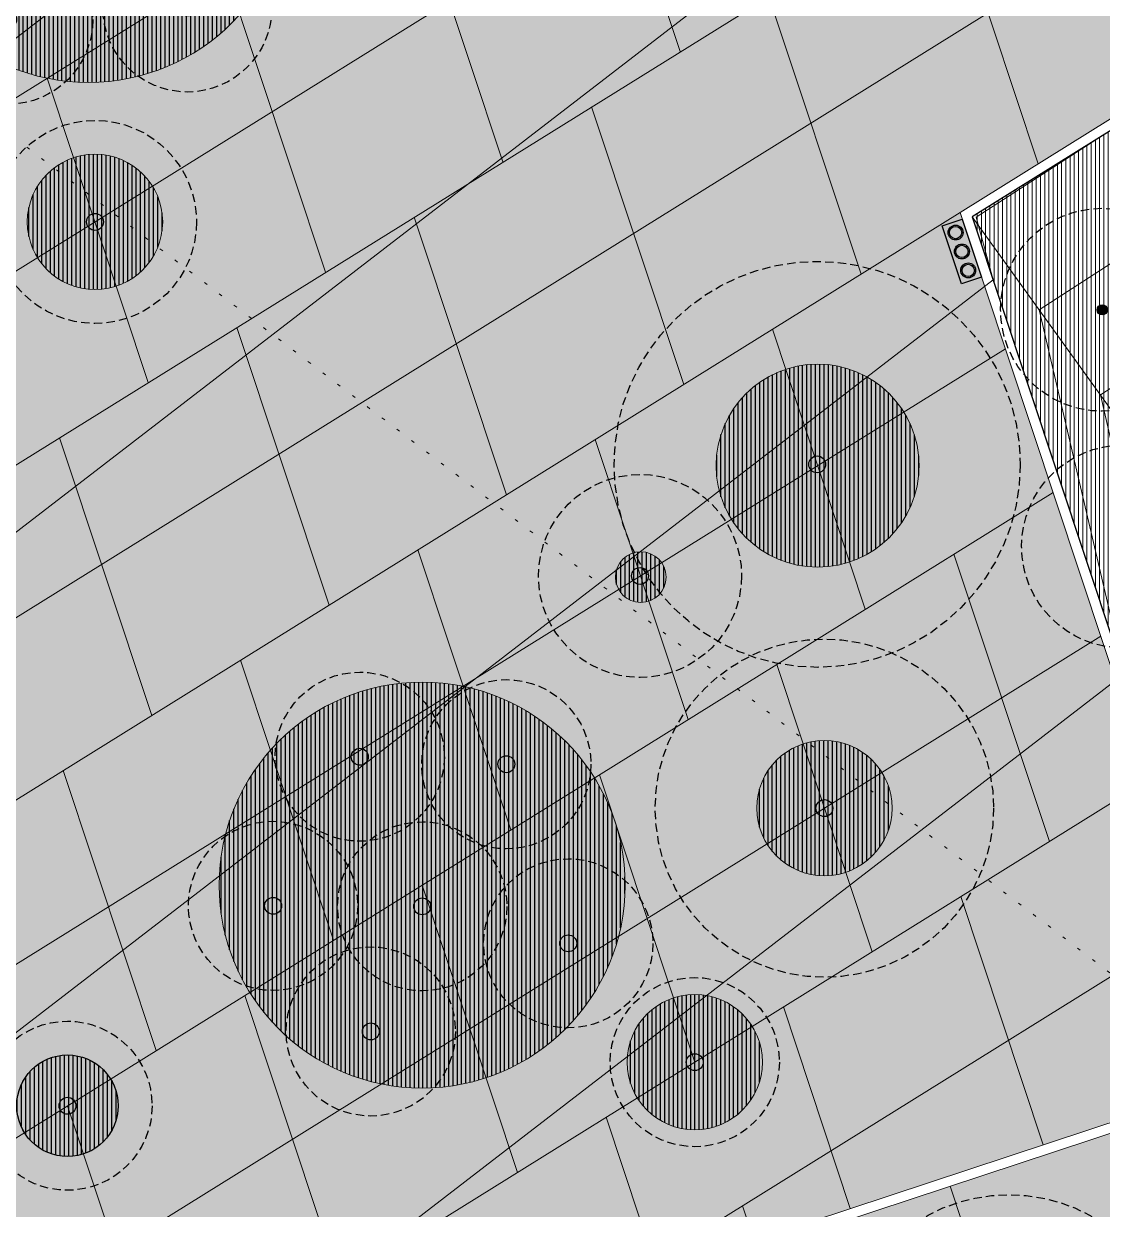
# Model space of a CAD drawing. Header units: metres. Extents: x 678805 to 1359287, y 2747329 to 5497370.
# Drawn here: x 679790.96 to 679822.84, y 2748635.94 to 2748670.99 of the extents above; entities that cross this region are included whole.
import ezdxf
from ezdxf.enums import TextEntityAlignment as Align

# ---------------------------------------------------------------- set-up
doc = ezdxf.new("R2010")
doc.units = ezdxf.units.M
doc.linetypes.add('XREF_MON_GENERAL_LAYOUT$0$ACAD_ISO07W100', pattern=[3, 0, -3])
doc.linetypes.add('XREF_MON_SFT_TREES$0$HIDDEN', pattern=[0.375, 0.25, -0.125])
for name, color, linetype in [('00_XREF_MON_HSC_PAVEMENT', 7, 'Continuous'), ('00_XREF_TWQ_BUILDINGS', 7, 'Continuous'), ('00_XREF_TWQ_SFT_TREES', 7, 'Continuous'), ('XREF_MON_GENERAL_LAYOUT$0$02-L-Edge Line Step -10cm', 6, 'Continuous'), ('XREF_MON_GENERAL_LAYOUT$0$02-L-Plan Change', 8, 'Continuous'), ('XREF_MON_HSC_FURNITURE$0$02-L-litter bin', 8, 'Continuous'), ('XREF_MON_HSC_PAVEMENT$0$02-L-Tree Pit_line', 252, 'Continuous'), ('XREF_MON_HSC_PAVEMENT$0$03-TR-Tree Pit_Green', 74, 'Continuous'), ('XREF_MON_SFT_TREES$0$SL_TREE_CANOPY', 251, 'XREF_MON_SFT_TREES$0$HIDDEN'), ('XREF_MON_SFT_TREES$0$SL_TREE_TRUNK', 251, 'Continuous')]:
    doc.layers.add(name, color=color, linetype=linetype)
for name, color, linetype, true_color in [('02-L-Waterfeatures 01', 7, 'Continuous', 0x4da6ff), ('XREF_MON_HSC_PAVEMENT$0$03-TR-Tree Pit_White', 7, 'Continuous', 0xfcfcfc), ('XREF_MON_SFT_TREES$0$SL_TREE_ACACIA_ETBAICA', 7, 'Continuous', 0x405700), ('XREF_MON_SFT_TREES$0$SL_TREE_ALBIZIA_LEBBECK', 7, 'Continuous', 0xa3a300), ('XREF_MON_SFT_TREES$0$SL_TREE_BOMBAX_CEIBA', 7, 'Continuous', 0x8f2400), ('XREF_MON_SFT_TREES$0$SL_TREE_FICUS_RELIGIOSA', 7, 'Continuous', 0x405700), ('XREF_MON_SFT_TREES$0$SL_TREE_MELIA_AZEDARACH', 7, 'Continuous', 0xfcb0fa), ('XREF_MON_SFT_TREES$0$SL_TREE_PARKINSONIA_ACUELATA', 2, 'Continuous', 0xffff00)]:
    doc.layers.add(name, color=color, linetype=linetype, true_color=true_color)
for name, color, linetype, lineweight in [('XREF_MON_GENERAL_LAYOUT$0$02-L-Level Curves 0.25-0.75m', 33, 'Continuous', 5), ('XREF_MON_GENERAL_LAYOUT$0$02-L-Level Curves 0.50m', 33, 'Continuous', 5), ('XREF_MON_GENERAL_LAYOUT$0$02-L-Level Curves 1m', 37, 'Continuous', 5), ('XREF_MON_GENERAL_LAYOUT$0$02-L-Material Change', 251, 'Continuous', 5), ('XREF_MON_GENERAL_LAYOUT$0$04-BK-Tree Pit', 6, 'Continuous', 5), ('XREF_MON_HSC_PAVEMENT$0$03-TR-Pavement_03_Lawn', 74, 'Continuous', 5), ('XREF_MON_HSC_PAVEMENT$0$04-BK-Tree Pit', 6, 'Continuous', 5)]:
    doc.layers.add(name, color=color, linetype=linetype, lineweight=lineweight)
doc.layers.add('XREF_MON_HSC_FURNITURE$0$00-AUX', color=2, linetype='Continuous', plot=False)
doc.layers.add('XREF_MON_HSC_PAVEMENT$0$02-L-Joints-Paviment_06_Concrete Slab in sittu', color=7, linetype='Continuous', lineweight=5, true_color=0x999999)
doc.layers.add('XREF_MON_HSC_PAVEMENT$0$03-TR-Pavement_06_Concrete Slab in situ', color=7, linetype='Continuous', lineweight=9, true_color=0xf7f7f7)
doc.layers.get('XREF_MON_SFT_TREES$0$SL_TREE_ACACIA_ETBAICA').off()
doc.layers.get('XREF_MON_SFT_TREES$0$SL_TREE_ALBIZIA_LEBBECK').off()
doc.layers.get('XREF_MON_SFT_TREES$0$SL_TREE_BOMBAX_CEIBA').off()
doc.layers.get('XREF_MON_SFT_TREES$0$SL_TREE_FICUS_RELIGIOSA').off()
doc.layers.get('XREF_MON_SFT_TREES$0$SL_TREE_MELIA_AZEDARACH').off()
doc.layers.get('XREF_MON_SFT_TREES$0$SL_TREE_PARKINSONIA_ACUELATA').off()
doc.styles.add('XREF_MON_GENERAL_LAYOUT$0$Standard', font='arial.ttf')

# ---------------------------------------------------------------- blocks, each defined once
blk = doc.blocks.new('XREF_MON_SFT_TREES$0$Acacia etbaica')
h = blk.add_hatch()
h.set_pattern_fill('ANSI31', color=256, scale=0.1)
edge = h.paths.add_edge_path()
edge.add_arc((0, 0), 3, 0, 360)
at = {"layer": 'XREF_MON_SFT_TREES$0$SL_TREE_TRUNK'}
h = blk.add_hatch(color=256, dxfattribs=at)
h.dxf.hatch_style = 1
edge = h.paths.add_edge_path()
edge.add_arc((0, 0), 0.15, 286.4511, 569.1271)
edge.add_arc((0, 0), 0.15, 209.1271, 286.4511)
at = {"layer": 'XREF_MON_SFT_TREES$0$SL_TREE_CANOPY'}
blk.add_circle((0, 0), 3, dxfattribs=at)
at = {"layer": 'XREF_MON_SFT_TREES$0$SL_TREE_TRUNK'}
blk.add_circle((0, 0), 0.15, dxfattribs=at)
blk.add_circle((0, 0), 0.15, dxfattribs=at)
blk = doc.blocks.new('XREF_MON_SFT_TREES$0$Bombax_ceiba')
h = blk.add_hatch()
h.set_pattern_fill('ANSI31', color=256, scale=0.1)
edge = h.paths.add_edge_path()
edge.add_arc((0, 0), 3, -25.4481, 334.5519)
at = {"layer": 'XREF_MON_SFT_TREES$0$SL_TREE_TRUNK'}
h = blk.add_hatch(color=256, dxfattribs=at)
h.dxf.hatch_style = 1
edge = h.paths.add_edge_path()
edge.add_arc((0, 0), 0.25, 0, 360)
at = {"layer": 'XREF_MON_SFT_TREES$0$SL_TREE_CANOPY', "linetype": 'XREF_MON_SFT_TREES$0$HIDDEN'}
blk.add_circle((0, 0), 3, dxfattribs=at)
at = {"layer": 'XREF_MON_SFT_TREES$0$SL_TREE_TRUNK'}
blk.add_circle((0, 0), 0.25, dxfattribs=at)
blk = doc.blocks.new('XREF_MON_SFT_TREES$0$Albizia_lebbeck')
h = blk.add_hatch()
h.set_pattern_fill('ANSI31', color=256, scale=0.1)
edge = h.paths.add_edge_path()
edge.add_arc((0, 0), 5, -25.4481, 334.5519)
at = {"layer": 'XREF_MON_SFT_TREES$0$SL_TREE_TRUNK'}
h = blk.add_hatch(color=256, dxfattribs=at)
h.dxf.hatch_style = 1
edge = h.paths.add_edge_path()
edge.add_arc((0, 0), 0.25, 0, 360)
at = {"layer": 'XREF_MON_SFT_TREES$0$SL_TREE_CANOPY', "linetype": 'XREF_MON_SFT_TREES$0$HIDDEN'}
blk.add_circle((0, 0), 5, dxfattribs=at)
at = {"layer": 'XREF_MON_SFT_TREES$0$SL_TREE_TRUNK'}
blk.add_circle((0, 0), 0.25, dxfattribs=at)
blk = doc.blocks.new('XREF_MON_SFT_TREES$0$Parkinsonia_acuelata')
h = blk.add_hatch()
h.set_pattern_fill('ANSI31', color=256, scale=0.1)
edge = h.paths.add_edge_path()
edge.add_arc((0, 0), 2.5, -25.4481, 334.5519)
at = {"layer": 'XREF_MON_SFT_TREES$0$SL_TREE_TRUNK'}
h = blk.add_hatch(color=256, dxfattribs=at)
h.dxf.hatch_style = 1
edge = h.paths.add_edge_path()
edge.add_arc((0, 0), 0.25, 0, 360)
at = {"layer": 'XREF_MON_SFT_TREES$0$SL_TREE_CANOPY', "linetype": 'XREF_MON_SFT_TREES$0$HIDDEN'}
blk.add_circle((0, 0), 2.5, dxfattribs=at)
at = {"layer": 'XREF_MON_SFT_TREES$0$SL_TREE_TRUNK'}
blk.add_circle((0, 0), 0.25, dxfattribs=at)
blk = doc.blocks.new('XREF_MON_SFT_TREES$0$Ficus_religiosa')
h = blk.add_hatch()
h.set_pattern_fill('ANSI31', color=256, scale=0.1)
edge = h.paths.add_edge_path()
edge.add_arc((0, 0), 6, -25.4481, 334.5519)
at = {"layer": 'XREF_MON_SFT_TREES$0$SL_TREE_TRUNK'}
h = blk.add_hatch(color=256, dxfattribs=at)
h.dxf.hatch_style = 1
edge = h.paths.add_edge_path()
edge.add_arc((0, 0), 0.25, 0, 360)
at = {"layer": 'XREF_MON_SFT_TREES$0$SL_TREE_CANOPY', "linetype": 'XREF_MON_SFT_TREES$0$HIDDEN'}
blk.add_circle((0, 0), 6, dxfattribs=at)
at = {"layer": 'XREF_MON_SFT_TREES$0$SL_TREE_TRUNK'}
blk.add_circle((0, 0), 0.25, dxfattribs=at)
blk = doc.blocks.new('XREF_MON_SFT_TREES$0$Melia_azedarach')
h = blk.add_hatch()
h.set_pattern_fill('ANSI31', color=256, scale=0.1)
edge = h.paths.add_edge_path()
edge.add_arc((0, 0), 2.5, -25.4481, 334.5519)
at = {"layer": 'XREF_MON_SFT_TREES$0$SL_TREE_TRUNK'}
h = blk.add_hatch(color=256, dxfattribs=at)
h.dxf.hatch_style = 1
edge = h.paths.add_edge_path()
edge.add_arc((0, 0), 0.25, 0, 360)
at = {"layer": 'XREF_MON_SFT_TREES$0$SL_TREE_CANOPY', "linetype": 'XREF_MON_SFT_TREES$0$HIDDEN'}
blk.add_circle((0, 0), 2.5, dxfattribs=at)
at = {"layer": 'XREF_MON_SFT_TREES$0$SL_TREE_TRUNK'}
blk.add_circle((0, 0), 0.25, dxfattribs=at)
blk = doc.blocks.new('XREF_MON_SFT_TREES$0$Melia_acedarach.B')
h = blk.add_hatch()
h.set_pattern_fill('ANSI31', color=256, scale=0.1, angle=25.45)
edge = h.paths.add_edge_path()
edge.add_arc((0, 0), 2.5, 0, 360)
at = {"layer": 'XREF_MON_SFT_TREES$0$SL_TREE_TRUNK'}
h = blk.add_hatch(color=256, dxfattribs=at)
h.dxf.hatch_style = 1
edge = h.paths.add_edge_path()
edge.add_arc((0, 0), 0.25, 0, 360)
at = {"layer": 'XREF_MON_SFT_TREES$0$SL_TREE_CANOPY', "linetype": 'XREF_MON_SFT_TREES$0$HIDDEN'}
blk.add_circle((0, 0), 2.5, dxfattribs=at)
at = {"layer": 'XREF_MON_SFT_TREES$0$SL_TREE_TRUNK'}
blk.add_circle((0, 0), 0.25, dxfattribs=at)
blk = doc.blocks.new('XREF_MON_SFT_TREES')
at = {"layer": 'XREF_MON_SFT_TREES$0$SL_TREE_ACACIA_ETBAICA', "rotation": 25.44812939262281}
blk.add_blockref('XREF_MON_SFT_TREES$0$Acacia etbaica', (679822.833, 2748662.531), dxfattribs=at)
at = {"layer": 'XREF_MON_SFT_TREES$0$SL_TREE_ALBIZIA_LEBBECK', "rotation": 25.44812939262281}
for p in [(679814.624, 2748647.801), (679820.075, 2748631.376)]:
    blk.add_blockref('XREF_MON_SFT_TREES$0$Albizia_lebbeck', p, dxfattribs=at)
at = {"layer": 'XREF_MON_SFT_TREES$0$SL_TREE_BOMBAX_CEIBA', "rotation": 25.44812939262281}
for p in [(679793.069, 2748665.128), (679823.454, 2748655.532), (679809.176, 2748654.663)]:
    blk.add_blockref('XREF_MON_SFT_TREES$0$Bombax_ceiba', p, dxfattribs=at)
at = {"layer": 'XREF_MON_SFT_TREES$0$SL_TREE_FICUS_RELIGIOSA', "rotation": 25.44812939262281}
blk.add_blockref('XREF_MON_SFT_TREES$0$Ficus_religiosa', (679814.412, 2748657.962), dxfattribs=at)
at = {"layer": 'XREF_MON_SFT_TREES$0$SL_TREE_MELIA_AZEDARACH', "rotation": 25.44812939262281}
blk.add_blockref('XREF_MON_SFT_TREES$0$Melia_azedarach', (679810.794, 2748640.293), dxfattribs=at)
at = {"layer": 'XREF_MON_SFT_TREES$0$SL_TREE_MELIA_AZEDARACH'}
blk.add_blockref('XREF_MON_SFT_TREES$0$Melia_acedarach.B', (679792.256, 2748639.004), dxfattribs=at)
at = {"layer": 'XREF_MON_SFT_TREES$0$SL_TREE_PARKINSONIA_ACUELATA', "rotation": 25.44812939262281}
for p in [(679795.799, 2748671.467), (679790.504, 2748671.108), (679800.893, 2748649.32), (679805.225, 2748649.098), (679798.332, 2748644.912), (679802.739, 2748644.897), (679807.054, 2748643.804), (679801.22, 2748641.2)]:
    blk.add_blockref('XREF_MON_SFT_TREES$0$Parkinsonia_acuelata', p, dxfattribs=at)
blk = doc.blocks.new('XREF_MON_HSC_PAVEMENT$0$Escocell 3m')
at = {"layer": 'XREF_MON_HSC_PAVEMENT$0$03-TR-Tree Pit_Green'}
h = blk.add_hatch(dxfattribs=at)
h.set_pattern_fill('ANSI31', color=256, scale=0.04, angle=19.0454)
h.set_pattern_definition([(64.04540243, (-1814188.4613, -2173892.2774), (-0.1141909246487, 0.055582665714), [])])
edge = h.paths.add_edge_path()
edge.add_arc((0, 0), 1.5, 0, 360)
at = {"layer": 'XREF_MON_HSC_PAVEMENT$0$03-TR-Tree Pit_White'}
h = blk.add_hatch(color=256, dxfattribs=at)
h.dxf.hatch_style = 1
edge = h.paths.add_edge_path()
edge.add_arc((0, 0), 1.5, 0, 360)
blk.add_circle((0, 0), 1.5)
at = {"layer": 'XREF_MON_HSC_PAVEMENT$0$02-L-Tree Pit_line', "ltscale": 0.3}
blk.add_circle((0, 0), 1.5, dxfattribs=at)
blk = doc.blocks.new('XREF_MON_HSC_PAVEMENT$0$Escocell 4m')
at = {"layer": 'XREF_MON_HSC_PAVEMENT$0$03-TR-Tree Pit_Green'}
h = blk.add_hatch(dxfattribs=at)
h.set_pattern_fill('ANSI31', color=256, scale=0.04, angle=19.0454)
h.set_pattern_definition([(64.04540243, (-1814219.15263, -2173895.47172), (-0.1141909246487, 0.055582665714), [])])
edge = h.paths.add_edge_path()
edge.add_arc((0, 0), 2, 0, 360)
at = {"layer": 'XREF_MON_HSC_PAVEMENT$0$03-TR-Tree Pit_White'}
h = blk.add_hatch(color=256, dxfattribs=at)
h.dxf.hatch_style = 1
edge = h.paths.add_edge_path()
edge.add_arc((0, 0), 2, 0, 360)
blk.add_circle((0, 0), 2)
blk = doc.blocks.new('XREF_MON_HSC_PAVEMENT$0$Tree Pit 6m')
at = {"layer": 'XREF_MON_HSC_PAVEMENT$0$03-TR-Tree Pit_Green'}
h = blk.add_hatch(dxfattribs=at)
h.set_pattern_fill('ANSI31', color=256, scale=0.04, angle=45)
edge = h.paths.add_edge_path()
edge.add_arc((0, 0), 3, 0, 360)
at = {"layer": 'XREF_MON_HSC_PAVEMENT$0$03-TR-Tree Pit_White'}
h = blk.add_hatch(color=256, dxfattribs=at)
h.dxf.hatch_style = 1
edge = h.paths.add_edge_path()
edge.add_arc((0, 0), 3, 0, 360)
blk.add_circle((0, 0), 3)
blk = doc.blocks.new('XREF_MON_HSC_PAVEMENT$0$Tree Pit 1.5m1')
at = {"layer": 'XREF_MON_HSC_PAVEMENT$0$03-TR-Tree Pit_Green'}
h = blk.add_hatch(dxfattribs=at)
h.set_pattern_fill('ANSI31', color=256, scale=0.04, angle=45)
h.set_pattern_definition([(90, (-679809.19658, -2748654.62993), (-0.127, 0), [])])
edge = h.paths.add_edge_path()
edge.add_arc((0, 0), 0.75, 0, 360)
at = {"layer": 'XREF_MON_HSC_PAVEMENT$0$03-TR-Tree Pit_White'}
h = blk.add_hatch(color=256, dxfattribs=at)
h.dxf.hatch_style = 1
edge = h.paths.add_edge_path()
edge.add_arc((0, 0), 0.75, 0, 360)
blk.add_circle((0, 0), 0.75)
blk = doc.blocks.new('XREF_MON_HSC_PAVEMENT$0$Tree Pit 12m')
at = {"layer": 'XREF_MON_HSC_PAVEMENT$0$03-TR-Tree Pit_Green'}
h = blk.add_hatch(dxfattribs=at)
h.set_pattern_fill('ANSI31', color=256, scale=0.04, angle=45)
h.set_pattern_definition([(90, (-679801.32615, -2748649.772), (-0.127, 0), [])])
edge = h.paths.add_edge_path()
edge.add_arc((0, 0), 6, 0, 360)
at = {"layer": 'XREF_MON_HSC_PAVEMENT$0$03-TR-Tree Pit_White'}
h = blk.add_hatch(color=256, dxfattribs=at)
h.dxf.hatch_style = 1
edge = h.paths.add_edge_path()
edge.add_arc((0, 0), 6, 0, 360)
at = {"ltscale": 0.3}
blk.add_circle((0, 0), 6, dxfattribs=at)
blk = doc.blocks.new('XREF_MON_HSC_PAVEMENT')
at = {"layer": 'XREF_MON_HSC_PAVEMENT$0$03-TR-Pavement_03_Lawn'}
h = blk.add_hatch(dxfattribs=at)
h.set_pattern_fill('ANSI31', color=256, scale=0.0393, angle=45)
h.paths.add_polyline_path([(679840.857, 2748678.909), (679818.996, 2748665.274), (679827.404, 2748639.933), (679858.716, 2748650.276)])
at = {"layer": 'XREF_MON_HSC_PAVEMENT$0$03-TR-Pavement_06_Concrete Slab in situ', "linetype": 'Continuous'}
h = blk.add_hatch(color=256, dxfattribs=at)
h.dxf.hatch_style = 1
h.paths.add_polyline_path([(679795.086, 2748702.23), (679748.323, 2748673.068), (679753.916, 2748656.131), (679763.384, 2748640.923), (679762.62, 2748640.448), (679766.019, 2748634.973), (679761.016, 2748631.859), (679765.141, 2748619.371), (679827.121, 2748639.84), (679818.637, 2748665.406), (679840.697, 2748679.165), (679836.266, 2748686.285), (679813.741, 2748672.263)])
h = blk.add_hatch(color=256, dxfattribs=at)
h.dxf.hatch_style = 1
h.paths.add_polyline_path([(679764.86, 2748618.962), (679827.215, 2748639.558), (679835.456, 2748614.728), (679775.663, 2748586.251)])
at = {"layer": 'XREF_MON_HSC_PAVEMENT$0$02-L-Joints-Paviment_06_Concrete Slab in sittu'}
for p, q in [((679838.293, 2748683.026), (679764.641, 2748637.188)), ((679808.871, 2748680.086), (679758.515, 2748648.746)), ((679811.17, 2748676.393), (679760.814, 2748645.053)), ((679813.741, 2748672.263), (679762.614, 2748640.444)), ((679818.637, 2748665.406), (679761.651, 2748629.94)), ((679819.973, 2748661.377), (679780.324, 2748636.701)), ((679821.383, 2748657.131), (679772.618, 2748626.781)), ((679822.792, 2748652.884), (679784.877, 2748629.287)), ((679824.201, 2748648.638), (679795.075, 2748630.511)), ((679825.611, 2748644.391), (679809.583, 2748634.416)), ((679827.121, 2748639.841), (679765.141, 2748619.371)), ((679827.215, 2748639.558), (679765.14, 2748619.055))]:
    blk.add_line(p, q, dxfattribs=at)
for points in [[(679807.378, 2748679.157), (679810.364, 2748670.161)], [(679802.139, 2748675.896), (679805.124, 2748666.901)], [(679818.222, 2748675.054), (679820.947, 2748666.847)], [(679799.885, 2748663.64), (679796.899, 2748672.635)], [(679815.708, 2748663.583), (679812.983, 2748671.792)], [(679791.659, 2748669.374), (679794.645, 2748660.379)], [(679807.744, 2748668.531), (679810.468, 2748660.322)], [(679802.504, 2748665.27), (679805.229, 2748657.061)], [(679799.989, 2748653.8), (679797.265, 2748662.009)], [(679815.834, 2748653.678), (679813.088, 2748661.953)], [(679792.025, 2748658.748), (679794.75, 2748650.539)], [(679807.849, 2748658.692), (679810.595, 2748650.417)], [(679802.609, 2748655.431), (679805.355, 2748647.156)], [(679818.454, 2748655.308), (679821.273, 2748646.815)], [(679797.369, 2748652.17), (679800.116, 2748643.895)], [(679813.215, 2748652.047), (679816.033, 2748643.554)], [(679794.876, 2748640.634), (679792.13, 2748648.909)], [(679807.975, 2748648.786), (679810.794, 2748640.293)], [(679802.736, 2748645.525), (679805.554, 2748637.032)], [(679818.653, 2748645.185), (679821.088, 2748637.849)], [(679797.496, 2748642.265), (679800.315, 2748633.772)], [(679813.414, 2748641.924), (679815.382, 2748635.964)], [(679792.256, 2748639.004), (679795.45, 2748629.381)], [(679808.174, 2748638.663), (679809.693, 2748634.085)], [(679820.075, 2748631.376), (679818.341, 2748636.627)], [(679812.203, 2748636.047), (679812.542, 2748635.026)]]:
    blk.add_lwpolyline(points, dxfattribs=at)
at = {"layer": 'XREF_MON_HSC_PAVEMENT$0$04-BK-Tree Pit'}
for name, p in [('XREF_MON_HSC_PAVEMENT$0$Tree Pit 12m', (679792.87, 2748675.251)), ('XREF_MON_HSC_PAVEMENT$0$Tree Pit 6m', (679814.425, 2748657.924)), ('XREF_MON_HSC_PAVEMENT$0$Tree Pit 1.5m1', (679809.197, 2748654.63)), ('XREF_MON_HSC_PAVEMENT$0$Tree Pit 12m', (679802.736, 2748645.525))]:
    blk.add_blockref(name, p, dxfattribs=at)
at = {"layer": 'XREF_MON_HSC_PAVEMENT$0$04-BK-Tree Pit', "rotation": 25.95459756993445}
for name, p in [('XREF_MON_HSC_PAVEMENT$0$Escocell 4m', (679793.069, 2748665.128)), ('XREF_MON_HSC_PAVEMENT$0$Escocell 4m', (679814.624, 2748647.801)), ('XREF_MON_HSC_PAVEMENT$0$Escocell 4m', (679810.794, 2748640.293)), ('XREF_MON_HSC_PAVEMENT$0$Escocell 3m', (679792.256, 2748639.004))]:
    blk.add_blockref(name, p, dxfattribs=at)
blk = doc.blocks.new('XREF_MON_HSC_FURNITURE$0$3 concrete recycling bins')
at = {"true_color": 0xfcfcfc}
h = blk.add_hatch(color=7, dxfattribs=at)
h.dxf.hatch_style = 1
edge = h.paths.add_edge_path()
edge.add_arc((-0.59, 0), 0.22, 0, 360)
h = blk.add_hatch(color=7, dxfattribs=at)
h.dxf.hatch_style = 1
edge = h.paths.add_edge_path()
edge.add_arc((0, 0), 0.22, 0, 360)
h = blk.add_hatch(color=7, dxfattribs=at)
h.dxf.hatch_style = 1
edge = h.paths.add_edge_path()
edge.add_arc((0.59, 0), 0.22, 0, 360)
for points in [[(-0.773, 0), (-0.81, 0)], [(-0.499, 0.158), (-0.48, 0.191)], [(-0.182, 0), (-0.22, 0)], [(0.091, 0.158), (0.11, 0.191)], [(0.408, 0), (0.37, 0)], [(0.681, 0.158), (0.7, 0.191)], [(-0.499, -0.158), (-0.48, -0.191)], [(0.091, -0.158), (0.11, -0.191)], [(0.681, -0.158), (0.7, -0.191)]]:
    blk.add_lwpolyline(points)
for centre, radius in [((-0.59, 0), 0.22), ((-0.59, 0), 0.182), ((0, 0), 0.22), ((0, 0), 0.182), ((0.59, 0), 0.22), ((0.59, 0), 0.182)]:
    blk.add_circle(centre, radius)
at = {"layer": 'XREF_MON_HSC_FURNITURE$0$00-AUX'}
blk.add_lwpolyline([(-0.9, 0.311), (0.9, 0.311), (0.9, -0.311), (-0.9, -0.311)], close=True, dxfattribs=at)
blk = doc.blocks.new('XREF_MON_HSC_FURNITURE')
at = {"layer": 'XREF_MON_HSC_FURNITURE$0$02-L-litter bin', "rotation": 108.35894591093}
blk.add_blockref('XREF_MON_HSC_FURNITURE$0$3 concrete recycling bins', (679818.688, 2748664.254), dxfattribs=at)
blk = doc.blocks.new('XREF_MON_GENERAL_LAYOUT$0$Escocell 3m')
blk.add_circle((0, 0), 1.5)
blk = doc.blocks.new('XREF_MON_GENERAL_LAYOUT$0$Escocell 4m')
blk.add_circle((0, 0), 2)
blk = doc.blocks.new('XREF_MON_GENERAL_LAYOUT$0$Tree Pit 6m')
blk.add_circle((0, 0), 3)
blk = doc.blocks.new('XREF_MON_GENERAL_LAYOUT$0$Tree Pit 12m')
at = {"ltscale": 0.3}
blk.add_circle((0, 0), 6, dxfattribs=at)
blk = doc.blocks.new('XREF_MON_GENERAL_LAYOUT$0$Tree Pit 1.5m')
blk.add_circle((0, 0), 0.75)
blk = doc.blocks.new('XREF_MON_GENERAL_LAYOUT')
at = {"layer": 'XREF_MON_GENERAL_LAYOUT$0$02-L-Edge Line Step -10cm', "lineweight": 0, "ltscale": 0.2}
blk.add_line((679827.121, 2748639.841), (679662.299, 2748585.406), dxfattribs=at)
at = {"layer": 'XREF_MON_GENERAL_LAYOUT$0$02-L-Edge Line Step -10cm'}
blk.add_lwpolyline([(679858.713, 2748650.28), (679840.857, 2748678.909), (679818.996, 2748665.274), (679827.406, 2748639.935)], dxfattribs=at)
at = {"layer": 'XREF_MON_GENERAL_LAYOUT$0$02-L-Level Curves 0.25-0.75m', "ltscale": 0.3}
for points in [[(679881.523, 2748668.981), (679843.208, 2748690.958), (679851.205, 2748695.937), (679849.796, 2748698.202), (679848.679, 2748697.632), (679845.919, 2748702.065), (679844.801, 2748701.495), (679842.044, 2748705.928), (679840.927, 2748705.358), (679838.168, 2748709.792), (679837.051, 2748709.222), (679834.292, 2748713.655), (679833.168, 2748713.085), (679830.415, 2748717.519), (679829.299, 2748716.949), (679826.539, 2748721.383), (679825.429, 2748720.803), (679798.086, 2748703.745), (679801.062, 2748698.963), (679800.087, 2748698.221), (679808.688, 2748684.403), (679759.055, 2748646.163)], [(679764.875, 2748621.244), (679819.612, 2748663.418), (679819.109, 2748665.273), (679837.285, 2748677.035), (679840.728, 2748679.688), (679872.454, 2748661.49), (679888.418, 2748665.026), (679889.68, 2748661.203), (679919.577, 2748670.812), (679919.333, 2748671.551), (679920.89, 2748672.065), (679922.035, 2748671.194), (679931.455, 2748674.304), (679920.455, 2748644.471), (679926.095, 2748646.49)], [(679865.469, 2748617.641), (679859.829, 2748615.621), (679883.35, 2748658.422), (679863.386, 2748653.998), (679852.499, 2748660.243), (679842.618, 2748672.856), (679822.78, 2748660.016), (679827.346, 2748640.116), (679826.889, 2748639.765), (679828.162, 2748613.189), (679776.334, 2748575.889), (679765.77, 2748570.197)]]:
    blk.add_lwpolyline(points, dxfattribs=at)
at = {"layer": 'XREF_MON_GENERAL_LAYOUT$0$02-L-Level Curves 0.50m', "ltscale": 0.3}
blk.add_lwpolyline([(679753.592, 2748579.931), (679793.688, 2748607.344), (679793.655, 2748628.788), (679823.479, 2748651.767), (679820.972, 2748662.529), (679841.715, 2748675.959), (679846.336, 2748670.125), (679867.92, 2748657.744), (679889.261, 2748662.473), (679889.841, 2748660.716), (679907.419, 2748666.366), (679890.142, 2748630.046), (679895.782, 2748632.065)], dxfattribs=at)
at = {"layer": 'XREF_MON_GENERAL_LAYOUT$0$02-L-Level Curves 1m', "ltscale": 0.3}
blk.add_lwpolyline([(679814.83, 2748674.534), (679765.198, 2748636.292)], dxfattribs=at)
at = {"layer": 'XREF_MON_GENERAL_LAYOUT$0$02-L-Material Change', "lineweight": 0, "ltscale": 0.2}
blk.add_line((679859.174, 2748650.113), (679662.107, 2748585.032), dxfattribs=at)
at = {"layer": 'XREF_MON_GENERAL_LAYOUT$0$02-L-Material Change', "linetype": 'XREF_MON_GENERAL_LAYOUT$0$ACAD_ISO07W100', "ltscale": 0.15}
blk.add_lwpolyline([(679759.998, 2748691.012), (679827.121, 2748639.841)], dxfattribs=at)
at = {"layer": 'XREF_MON_GENERAL_LAYOUT$0$02-L-Material Change'}
blk.add_lwpolyline([(679840.697, 2748679.165), (679818.637, 2748665.406), (679827.121, 2748639.841)], dxfattribs=at)
at = {"layer": 'XREF_MON_GENERAL_LAYOUT$0$02-L-Plan Change', "lineweight": 0, "ltscale": 0.2}
blk.add_lwpolyline([(679831.826, 2748647.446), (679818.996, 2748665.274)], dxfattribs=at)
at = {"layer": 'XREF_MON_GENERAL_LAYOUT$0$04-BK-Tree Pit'}
for name, p in [('XREF_MON_GENERAL_LAYOUT$0$Tree Pit 12m', (679792.87, 2748675.251)), ('XREF_MON_GENERAL_LAYOUT$0$Tree Pit 6m', (679814.425, 2748657.924)), ('XREF_MON_GENERAL_LAYOUT$0$Tree Pit 1.5m', (679809.197, 2748654.63)), ('XREF_MON_GENERAL_LAYOUT$0$Tree Pit 12m', (679802.736, 2748645.525))]:
    blk.add_blockref(name, p, dxfattribs=at)
at = {"layer": 'XREF_MON_GENERAL_LAYOUT$0$04-BK-Tree Pit', "rotation": 25.95459756993445}
for name, p in [('XREF_MON_GENERAL_LAYOUT$0$Escocell 4m', (679793.069, 2748665.128)), ('XREF_MON_GENERAL_LAYOUT$0$Escocell 4m', (679814.624, 2748647.801)), ('XREF_MON_GENERAL_LAYOUT$0$Escocell 4m', (679810.794, 2748640.293)), ('XREF_MON_GENERAL_LAYOUT$0$Escocell 3m', (679792.256, 2748639.004))]:
    blk.add_blockref(name, p, dxfattribs=at)
at = {"style": 'XREF_MON_GENERAL_LAYOUT$0$Standard'}
for tag, rotation, p in [('604,00', 330.2643, (679905.77, 2748776.558)), ('603,00', 330.2643, (679901.861, 2748753.477)), ('600,00', 133.826, (679944.597, 2748745.153)), ('602,00', 330.2643, (679883.319, 2748738.727)), ('601,00', 117.8906, (679920.972, 2748732.87)), ('601,00', 330.2643, (679864.777, 2748723.976)), ('600,00', 40.8833, (679777.405, 2748705.444, 1.17)), ('602,00', 330.2643, (679941.275, 2748705.483)), ('601,00', 40.8833, (679701.798, 2748703.889, 1.17)), ('598,00', 62.091, (679810.267, 2748702.619)), ('600,00', 330.2643, (679877.781, 2748691.131)), ('600,00', 19.5511, (679920.444, 2748685.496)), ('601,00', 330.2643, (679934.813, 2748683.804)), ('599,00', 330.2643, (679854.567, 2748679.061)), ('600,00', 88.3928, (679743.913, 2748675.572)), ('599,00', 20.6086, (679924.26, 2748675.216)), ('601,00', 88.3928, (679728.035, 2748671.318, -2)), ('602,00', 88.3928, (679711.826, 2748665.966, -1)), ('603,00', 88.3928, (679695.615, 2748660.611)), ('599,00', 40.8833, (679788.807, 2748655.829, 1.17)), ('601,00', 40.8833, (679627.612, 2748644.603, 1.17)), ('603,00', 41.7058, (679702.499, 2748628.484, 1.17)), ('600,00', 40.8833, (679645.925, 2748597.926, 1.17)), ('599,00', 34.2277, (679673.574, 2748555.136, 5.34))]:
    blk.add_attdef(tag, text='', height=1, rotation=rotation, dxfattribs=at).set_placement(p, align=Align.MIDDLE)
at = {"ltscale": 0.3, "style": 'XREF_MON_GENERAL_LAYOUT$0$Standard'}
for tag, rotation, p in [('603,50', 330.2643, (679911.501, 2748760.57)), ('602,50', 330.2643, (679892.865, 2748745.846)), ('600,50', 133.826, (679933.048, 2748738.729)), ('601,50', 330.2643, (679873.581, 2748731.671)), ('601,50', 101.2857, (679909.522, 2748726.945)), ('602,50', 330.2643, (679948.625, 2748713.86)), ('600,50', 39.606, (679743.243, 2748706.971)), ('600,50', 330.2643, (679880.266, 2748702.726)), ('600,50', 17.3537, (679917.615, 2748690.554)), ('599,50', 330.2643, (679867.197, 2748684.716)), ('599,50', 18.8944, (679921.71, 2748680.578)), ('599,50', 39.606, (679778.991, 2748677.241)), ('600,50', 88.3928, (679735.925, 2748673.586)), ('601,50', 88.3928, (679719.906, 2748668.581)), ('602,50', 88.3928, (679703.474, 2748663.452)), ('598,50', 330.2643, (679861.765, 2748662.397)), ('601,50', 39.606, (679610.513, 2748662.061)), ('600,00', 41.7058, (679752.308, 2748637.685)), ('601,00', 41.7058, (679736.044, 2748634.538)), ('599,00', 35.0835, (679763.043, 2748634.415, 1.17)), ('602,00', 41.7058, (679720.174, 2748633.096, 1.17)), ('600,00', 35.0835, (679747.063, 2748629.903, 1.17)), ('601,00', 35.0835, (679731.246, 2748625.239, 1.17)), ('600,50', 39.606, (679636.92, 2748621.339)), ('602,00', 35.0835, (679715.4, 2748620.639, 1.17)), ('599,50', 28.7604, (679659.482, 2748574.323))]:
    blk.add_attdef(tag, text='', height=1, rotation=rotation, dxfattribs=at).set_placement(p, align=Align.MIDDLE)

msp = doc.modelspace()

# ---------------------------------------------------------------- block references
at = {"layer": '00_XREF_MON_HSC_PAVEMENT'}
msp.add_blockref('XREF_MON_HSC_PAVEMENT', (0, 0), dxfattribs=at)
at = {"layer": '00_XREF_TWQ_BUILDINGS'}
msp.add_blockref('XREF_MON_HSC_FURNITURE', (0, 0), dxfattribs=at)
at = {"layer": '00_XREF_TWQ_SFT_TREES'}
msp.add_blockref('XREF_MON_SFT_TREES', (0, 0), dxfattribs=at)
at = {"layer": '02-L-Waterfeatures 01', "color": 18, "true_color": 0x000000}
msp.add_blockref('XREF_MON_GENERAL_LAYOUT', (0, 0), dxfattribs=at)

doc.saveas('drawing.dxf')
